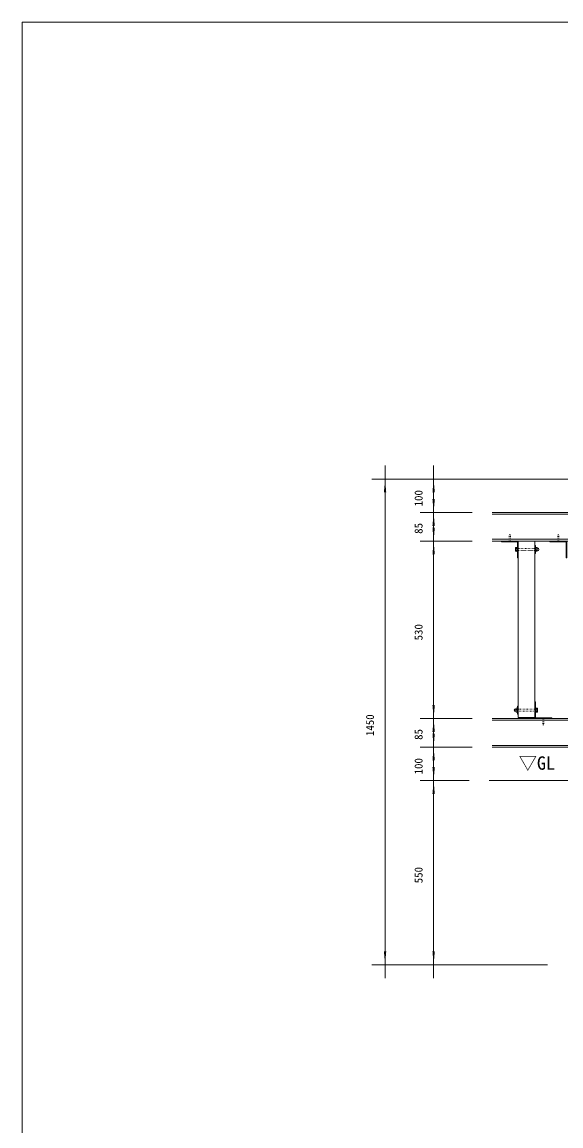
# Model space of a CAD drawing. Units: millimetres, scale not verified. Extents: x -3900 to 3900, y -2750 to 2750.
# Drawn here: x -3900 to -2291, y -545 to 2750 of the extents above; entities that cross this region are included whole.
import ezdxf
from ezdxf.enums import TextEntityAlignment as Align

# ---------------------------------------------------------------- set-up
doc = ezdxf.new("R2010")
doc.units = ezdxf.units.MM
doc.header["$LTSCALE"] = 20
doc.linetypes.add('USER5', pattern=[0.208282, 0.069427, -0.138855])
doc.layers.add('0-1_IMPORTED', color=2, linetype='Continuous', lineweight=18)
doc.styles.add('ＭＳ ゴシック', font='')
doc.styles.get('ＭＳ ゴシック').set_extended_font_data('MS Gothic')

msp = doc.modelspace()

# ---------------------------------------------------------------- linework, layer by layer
at = {"layer": '0-1_IMPORTED', "color": 1}
for p, q in [((-2816, 1426), (-2816, 1386)), ((-2671, 1386), (-2671, 1426)), ((-2161, 1386), (-2856, 1386)), ((-2816, 1386), (-2816, -64)), ((-2161, 1386), (-2711, 1386)), ((-2671, 1286), (-2671, 1386)), ((-2671, 1286), (-2671, 1326)), ((-2556, 1286), (-2711, 1286)), ((-2556, 1286), (-2711, 1286)), ((-2671, 1201), (-2671, 1286)), ((-2671, 1246), (-2671, 1286)), ((-2671, 1201), (-2671, 1241)), ((-2556, 1201), (-2711, 1201)), ((-2556, 1201), (-2711, 1201)), ((-2671, 671), (-2671, 1201)), ((-2671, 1161), (-2671, 1201)), ((-2671, 671), (-2671, 711)), ((-2556, 671), (-2711, 671)), ((-2556, 671), (-2711, 671)), ((-2671, 586), (-2671, 671)), ((-2671, 631), (-2671, 671)), ((-2671, 586), (-2671, 626)), ((-2556, 586), (-2711, 586)), ((-2556, 586), (-2711, 586)), ((-2671, 486), (-2671, 586)), ((-2671, 546), (-2671, 586)), ((-2671, 486), (-2671, 526)), ((-2565, 486), (-2711, 486)), ((-2565, 486), (-2711, 486)), ((-2671, -64), (-2671, 486)), ((-2671, 446), (-2671, 486)), ((-2331, -64), (-2856, -64)), ((-2816, -64), (-2816, -104)), ((-2331, -64), (-2711, -64)), ((-2671, -104), (-2671, -64))]:
    msp.add_line(p, q, dxfattribs=at)
at = {"layer": '0-1_IMPORTED'}
for p, q in [((-2112.5, 1281), (-2496, 1281)), ((-2496, 1206), (-2112.5, 1206)), ((-2426.5, 1178.91), (-2422.5, 1178.91)), ((-2426.5, 1173.09), (-2422.5, 1173.09)), ((-2366.5, 1180), (-2365.49, 1181.75)), ((-2366.5, 1180), (-2366.5, 1172)), ((-2361.5, 1177.99), (-2366.5, 1177.99)), ((-2361.5, 1174.01), (-2366.5, 1174.01)), ((-2366.5, 1172), (-2365.49, 1170.25)), ((-2362.51, 1181.75), (-2365.49, 1181.75)), ((-2362.51, 1170.25), (-2365.49, 1170.25)), ((-2361.5, 1180), (-2362.51, 1181.75)), ((-2361.5, 1172), (-2362.51, 1170.25)), ((-2361.25, 1180.25), (-2361.5, 1180.25)), ((-2361.5, 1180), (-2361.5, 1172)), ((-2361.25, 1171.75), (-2361.5, 1171.75)), ((-2425.75, 700.25), (-2425.5, 700.25)), ((-2425.5, 700), (-2424.49, 701.75)), ((-2425.5, 692), (-2425.5, 700)), ((-2425.5, 697.99), (-2420.5, 697.99)), ((-2425.5, 694.01), (-2420.5, 694.01)), ((-2425.5, 692), (-2424.49, 690.25)), ((-2424.49, 701.75), (-2421.51, 701.75)), ((-2420.5, 700), (-2421.51, 701.75)), ((-2420.5, 692), (-2421.51, 690.25)), ((-2420.5, 692), (-2420.5, 700)), ((-2360.5, 698.91), (-2364.5, 698.91)), ((-2360.5, 693.09), (-2364.5, 693.09)), ((-2112.5, 666), (-2496, 666)), ((-2425.75, 691.75), (-2425.5, 691.75)), ((-2424.49, 690.25), (-2421.51, 690.25)), ((-2496, 591), (-2112.5, 591)), ((200, 486), (-2505, 486))]:
    msp.add_line(p, q, dxfattribs=at)
at = {"layer": '0-1_IMPORTED', "linetype": 'USER5'}
for p, q in [((-2445.31, 1215), (-2443.5, 1222.91)), ((-2441.69, 1215), (-2443.5, 1222.91)), ((-2300.31, 1215), (-2298.5, 1222.91)), ((-2296.69, 1215), (-2298.5, 1222.91)), ((-2345.31, 657), (-2343.5, 649.09)), ((-2341.69, 657), (-2343.5, 649.09))]:
    msp.add_line(p, q, dxfattribs=at)
at = {"layer": '0-1_IMPORTED', "color": 1, "linetype": 'USER5'}
for p, q in [((-2445.31, 1215), (-2445.31, 1199)), ((-2441.69, 1215), (-2441.69, 1199)), ((-2300.31, 1215), (-2300.31, 1199)), ((-2296.69, 1215), (-2296.69, 1199)), ((-2345.31, 657), (-2345.31, 673)), ((-2341.69, 657), (-2341.69, 673))]:
    msp.add_line(p, q, dxfattribs=at)
at = {"layer": '0-1_IMPORTED'}
for points in [[(-3900, 2750), (3900, 2750), (3900, -2750), (-3900, -2750)], [(-2418.5, 1201), (-2418.5, 1151), (-2420.5, 1151), (-2420.5, 1199), (-2468.5, 1199), (-2468.5, 1201)], [(-2418.5, 1201), (-2368.5, 1201), (-2368.5, 674), (-2418.5, 674)], [(-2366.5, 1188), (-2368.5, 1188), (-2368.5, 1164), (-2366.5, 1164)], [(-2273.5, 1201), (-2273.5, 1151), (-2275.5, 1151), (-2275.5, 1199), (-2323.5, 1199), (-2323.5, 1201)], [(-2426.5, 1180.45), (-2425.75, 1181.75), (-2422.5, 1181.75), (-2422.5, 1170.25), (-2425.75, 1170.25), (-2426.5, 1171.55)], [(-2422.5, 1182), (-2420.5, 1182), (-2420.5, 1170), (-2422.5, 1170)], [(-2420.5, 684), (-2418.5, 684), (-2418.5, 708), (-2420.5, 708)], [(-2368.5, 671), (-2368.5, 721), (-2366.5, 721), (-2366.5, 673), (-2318.5, 673), (-2318.5, 671)], [(-2364.5, 690), (-2366.5, 690), (-2366.5, 702), (-2364.5, 702)], [(-2360.5, 691.55), (-2361.25, 690.25), (-2364.5, 690.25), (-2364.5, 701.75), (-2361.25, 701.75), (-2360.5, 700.45)]]:
    msp.add_lwpolyline(points, close=True, dxfattribs=at)
for points in [[(-2496, 1201), (-2112.5, 1201), (-2112.5, 1286), (-2496, 1286)], [(-2496, 586), (-2112.5, 586), (-2112.5, 671), (-2496, 671)]]:
    msp.add_lwpolyline(points, dxfattribs=at)
at = {"layer": '0-1_IMPORTED', "linetype": 'USER5'}
for points in [[(-2422.5, 1179), (-2366.5, 1179), (-2366.5, 1173), (-2422.5, 1173)], [(-2364.5, 693), (-2420.5, 693), (-2420.5, 699), (-2364.5, 699)]]:
    msp.add_lwpolyline(points, close=True, dxfattribs=at)
at = {"layer": '0-1_IMPORTED'}
for centre, start, end in [((-2361.25, 1176), 270, 90), ((-2425.75, 696), 90, 270)]:
    msp.add_arc(centre, 4.25, start, end, dxfattribs=at)
at = {"layer": '0-1_IMPORTED', "color": 1}
for points in [[(-2816, 1386), (-2812.5, 1346), (-2819.5, 1346)], [(-2671, 1386), (-2667.5, 1346), (-2674.5, 1346)], [(-2671, 1286), (-2674.5, 1326), (-2667.5, 1326)], [(-2671, 1286), (-2667.5, 1246), (-2674.5, 1246)], [(-2671, 1201), (-2674.5, 1241), (-2667.5, 1241)], [(-2671, 1201), (-2667.5, 1161), (-2674.5, 1161)], [(-2671, 671), (-2674.5, 711), (-2667.5, 711)], [(-2671, 671), (-2667.5, 631), (-2674.5, 631)], [(-2671, 586), (-2674.5, 626), (-2667.5, 626)], [(-2671, 586), (-2667.5, 546), (-2674.5, 546)], [(-2671, 486), (-2674.5, 526), (-2667.5, 526)], [(-2671, 486), (-2667.5, 446), (-2674.5, 446)], [(-2816, -64), (-2819.5, -24), (-2812.5, -24)], [(-2671, -64), (-2674.5, -24), (-2667.5, -24)]]:
    msp.add_solid(points, dxfattribs=at)

# ---------------------------------------------------------------- texts
at = {"layer": '0-1_IMPORTED', "color": 7, "style": 'ＭＳ ゴシック'}
for s, p in [('100', (-2696.93, 1304.25)), ('85', (-2696.93, 1222.33)), ('530', (-2696.93, 904.25)), ('1450', (-2841.93, 618.67)), ('85', (-2696.93, 607.33)), ('100', (-2696.93, 504.25)), ('550', (-2696.93, 179.25))]:
    msp.add_text(s, height=23.88, rotation=90, dxfattribs=at).set_placement(p, align=Align.BOTTOM_LEFT)
msp.add_text('▽GL', height=39.81, dxfattribs=at).set_placement((-2416.86, 506.38), align=Align.BOTTOM_LEFT)

doc.saveas('drawing.dxf')
